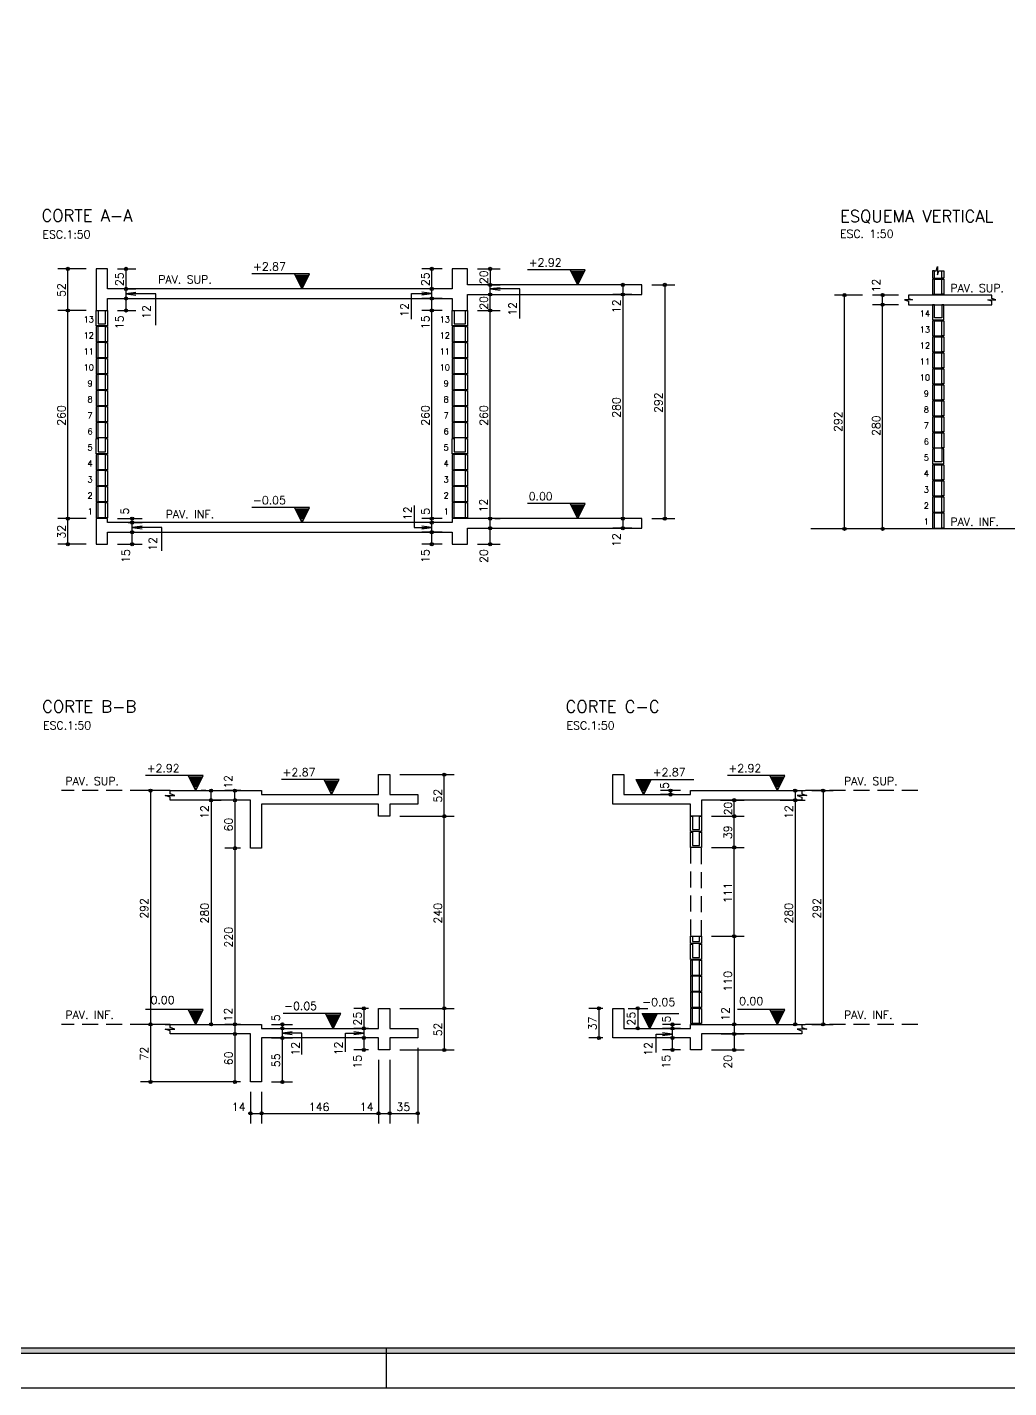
# Model space of a CAD drawing. Extents: x 187 to 6132, y -1204 to 3001.
# Drawn here: x 2908 to 4135, y -1204 to 496 of the extents above; entities that cross this region are included whole.
import ezdxf

# ---------------------------------------------------------------- set-up
doc = ezdxf.new("R2010")
doc.units = 0
doc.header["$LTSCALE"] = 100
doc.header["$MEASUREMENT"] = 0
doc.linetypes.add('ESTILO_TQS_0002', pattern=[0.3, 0.2, -0.1])
doc.layers.get('0').update_dxf_attribs({"color": 245, "linetype": 'CONTINUOUS'})
for name, color, linetype in [('01', 7, 'CONTINUOUS'), ('16', 5, 'CONTINUOUS'), ('210', 7, 'ESTILO_TQS_0002'), ('212', 3, 'CONTINUOUS'), ('221', 102, 'CONTINUOUS'), ('248', 5, 'CONTINUOUS'), ('30', 7, 'CONTINUOUS')]:
    doc.layers.add(name, color=color, linetype=linetype)
doc.styles.get("Standard").update_dxf_attribs({"font": 'ROMANS.SHX'})

# ---------------------------------------------------------------- blocks, each defined once
blk = doc.blocks.new('BLOCO14X19TOPO')
at = {"layer": '248'}
for p, q in [((2.5, 19), (11.5, 19)), ((2.5, 0), (11.5, 0))]:
    blk.add_line(p, q, dxfattribs=at)
for points in [[(2.5, 0), (2.5, 19), (0, 19), (0, 0), (2.5, 0)], [(11.5, 0), (11.5, 19), (14, 19), (14, 0), (11.5, 0)]]:
    blk.add_lwpolyline(points, dxfattribs=at)
blk = doc.blocks.new('CANALETA14X19TOPO')
at = {"layer": '212'}
blk.add_lwpolyline([(14, 0), (14, 19), (11.5, 19), (11.5, 2.5), (2.5, 2.5), (2.5, 19), (0, 19), (0, 0), (14, 0)], dxfattribs=at)
blk = doc.blocks.new('DOT2', base_point=(2575.862793, -1123.101563))
for radius in [0.16, 0.08]:
    blk.add_circle((2575.862793, -1123.101563), radius)

msp = doc.modelspace()

# ---------------------------------------------------------------- linework, layer by layer
for p, q in [((3260.741066, 187.364371), (3188.741081, 187.364371)), ((3251.366066, 168.614362), (3241.991048, 187.364371)), ((3251.366066, 168.614362), (3260.741066, 187.364371)), ((3605.317923, 192.364371), (3533.317938, 192.364371)), ((3595.942923, 173.614362), (3586.567905, 192.364371)), ((3587.404003, 190.692157), (3604.48186, 190.692157)), ((3588.240101, 189.019997), (3603.645762, 189.019997)), ((3589.076199, 187.3478), (3602.809699, 187.3478)), ((3595.942923, 173.614362), (3605.317923, 192.364371)), ((3242.827147, 185.692157), (3259.905004, 185.692157)), ((3243.663245, 184.019997), (3259.068906, 184.019997)), ((3244.499343, 182.3478), (3258.232843, 182.3478)), ((3245.335405, 180.67564), (3257.396745, 180.67564)), ((3246.171504, 179.003479), (3256.560647, 179.003443)), ((3247.007602, 177.331283), (3255.724584, 177.331283)), ((3247.8437, 175.659077), (3254.888486, 175.659113)), ((3248.679798, 173.986872), (3254.052388, 173.986917)), ((3249.515896, 172.314711), (3253.21629, 172.314711)), ((3250.351959, 170.642551), (3252.380174, 170.642551)), ((3589.912262, 185.67564), (3601.973601, 185.67564)), ((3590.74836, 184.003479), (3601.137503, 184.003443)), ((3591.584458, 182.331283), (3600.301441, 182.331283)), ((3592.420556, 180.659077), (3599.465342, 180.659113)), ((3593.256654, 178.986872), (3598.629244, 178.986917)), ((3594.092753, 177.314711), (3597.793146, 177.314711)), ((3594.928815, 175.642551), (3596.95703, 175.642551)), ((3605.317923, -99.635629), (3533.317938, -99.635629)), ((3595.942923, -118.385638), (3586.567905, -99.635629)), ((3587.404003, -101.307843), (3604.48186, -101.307843)), ((3595.942923, -118.385638), (3605.317923, -99.635629)), ((3260.741066, -104.635629), (3188.741081, -104.635629)), ((3251.366066, -123.385638), (3241.991048, -104.635629)), ((3242.827147, -106.307843), (3259.905004, -106.307843)), ((3243.663245, -107.980003), (3259.068906, -107.980003)), ((3244.499343, -109.6522), (3258.232843, -109.6522)), ((3245.335405, -111.32436), (3257.396745, -111.32436)), ((3246.171504, -112.996521), (3256.560647, -112.996557)), ((3247.007602, -114.668717), (3255.724584, -114.668717)), ((3247.8437, -116.340923), (3254.888486, -116.340887)), ((3248.679798, -118.013128), (3254.052388, -118.013083)), ((3251.366066, -123.385638), (3260.741066, -104.635629)), ((3588.240101, -102.980003), (3603.645762, -102.980003)), ((3589.076199, -104.6522), (3602.809699, -104.6522)), ((3589.912262, -106.32436), (3601.973601, -106.32436)), ((3590.74836, -107.996521), (3601.137503, -107.996557)), ((3591.584458, -109.668717), (3600.301441, -109.668717)), ((3592.420556, -111.340923), (3599.465342, -111.340887)), ((3593.256654, -113.013128), (3598.629244, -113.013083)), ((3594.092753, -114.685289), (3597.793146, -114.685289)), ((3594.928815, -116.357449), (3596.95703, -116.357449)), ((3249.515896, -119.685289), (3253.21629, -119.685289)), ((3250.351959, -121.357449), (3252.380174, -121.357449)), ((3127.921284, -439.467156), (3055.921299, -439.467156)), ((3118.546284, -458.217165), (3109.171266, -439.467156)), ((3110.007364, -441.139371), (3127.085222, -441.139371)), ((3118.546284, -458.217165), (3127.921284, -439.467156)), ((3854.868151, -439.467156), (3782.868166, -439.467156)), ((3845.493151, -458.217165), (3836.118133, -439.467156)), ((3836.954232, -441.139371), (3854.032089, -441.139371)), ((3845.493151, -458.217165), (3854.868151, -439.467156)), ((3110.843462, -442.811531), (3126.249123, -442.811531)), ((3111.679561, -444.483728), (3125.413061, -444.483728)), ((3112.515623, -446.155888), (3124.576963, -446.155888)), ((3113.351721, -447.828049), (3123.740865, -447.828085)), ((3114.187819, -449.500245), (3122.904802, -449.500245)), ((3115.023918, -451.172451), (3122.068704, -451.172415)), ((3115.860016, -452.844656), (3121.232606, -452.844611)), ((3116.696114, -454.516817), (3120.396508, -454.516817)), ((3117.532176, -456.188977), (3119.560391, -456.188977)), ((3297.71466, -444.467156), (3225.714675, -444.467156)), ((3288.33966, -463.217165), (3278.964642, -444.467156)), ((3279.80074, -446.139371), (3296.878598, -446.139371)), ((3280.636838, -447.811531), (3296.042499, -447.811531)), ((3281.472937, -449.483728), (3295.206437, -449.483728)), ((3282.308999, -451.155888), (3294.370339, -451.155888)), ((3283.145097, -452.828049), (3293.53424, -452.828085)), ((3283.981195, -454.500245), (3292.698178, -454.500245)), ((3284.817294, -456.172451), (3291.86208, -456.172415)), ((3285.653392, -457.844656), (3291.025982, -457.844611)), ((3288.33966, -463.217165), (3297.71466, -444.467156)), ((3668.826492, -444.467156), (3740.826477, -444.467156)), ((3668.826492, -444.467156), (3678.201492, -463.217165)), ((3669.662554, -446.139371), (3686.740411, -446.139371)), ((3670.498652, -447.811531), (3685.904313, -447.811531)), ((3671.334715, -449.483728), (3685.068215, -449.483728)), ((3672.170813, -451.155888), (3684.232153, -451.155888)), ((3673.006911, -452.828085), (3683.396054, -452.828049)), ((3673.842974, -454.500245), (3682.559956, -454.500245)), ((3674.679072, -456.172415), (3681.723858, -456.172451)), ((3675.51517, -457.844611), (3680.88776, -457.844656)), ((3678.201492, -463.217165), (3687.57651, -444.467156)), ((3837.79033, -442.811531), (3853.195991, -442.811531)), ((3838.626428, -444.483728), (3852.359928, -444.483728)), ((3839.46249, -446.155888), (3851.52383, -446.155888)), ((3840.298589, -447.828049), (3850.687732, -447.828085)), ((3841.134687, -449.500245), (3849.851669, -449.500245)), ((3841.970785, -451.172451), (3849.015571, -451.172415)), ((3842.806883, -452.844656), (3848.179473, -452.844611)), ((3843.642981, -454.516817), (3847.343375, -454.516817)), ((3844.479044, -456.188977), (3846.507259, -456.188977)), ((3286.48949, -459.516817), (3290.189883, -459.516817)), ((3287.325552, -461.188977), (3289.353767, -461.188977)), ((3676.351268, -459.516817), (3680.051662, -459.516817)), ((3677.187384, -461.188977), (3679.215599, -461.188977)), ((3127.921293, -731.467156), (3055.921308, -731.467156)), ((3118.546293, -750.217165), (3109.171275, -731.467156)), ((3110.007373, -733.139371), (3127.08523, -733.139371)), ((3110.843471, -734.811531), (3126.249132, -734.811531)), ((3111.67957, -736.483728), (3125.41307, -736.483728)), ((3112.515632, -738.155888), (3124.576972, -738.155888)), ((3113.35173, -739.828049), (3123.740873, -739.828085)), ((3114.187828, -741.500245), (3122.904811, -741.500245)), ((3115.023927, -743.172451), (3122.068713, -743.172415)), ((3115.860025, -744.844656), (3121.232615, -744.844611)), ((3116.696123, -746.516817), (3120.396516, -746.516817)), ((3118.546293, -750.217165), (3127.921293, -731.467156)), ((3299.65615, -736.467156), (3227.656165, -736.467156)), ((3290.28115, -755.217165), (3280.906133, -736.467156)), ((3281.742231, -738.139371), (3298.820088, -738.139371)), ((3282.578329, -739.811531), (3297.98399, -739.811531)), ((3283.414427, -741.483728), (3297.147927, -741.483728)), ((3284.25049, -743.155888), (3296.311829, -743.155888)), ((3285.086588, -744.828049), (3295.475731, -744.828085)), ((3285.922686, -746.500245), (3294.639669, -746.500245)), ((3290.28115, -755.217165), (3299.65615, -736.467156)), ((3676.617096, -736.467156), (3722.162982, -736.467156)), ((3676.617096, -736.467156), (3685.992096, -755.217165)), ((3677.453158, -738.139371), (3694.531016, -738.139371)), ((3678.289257, -739.811531), (3693.694917, -739.811531)), ((3679.125319, -741.483728), (3692.858819, -741.483728)), ((3679.961417, -743.155888), (3692.022757, -743.155888)), ((3680.797515, -744.828085), (3691.186659, -744.828049)), ((3681.633578, -746.500245), (3690.35056, -746.500245)), ((3685.992096, -755.217165), (3695.367114, -736.467156)), ((3854.868151, -731.467156), (3795.451003, -731.467156)), ((3845.493151, -750.217165), (3836.118133, -731.467156)), ((3836.954232, -733.139371), (3854.032089, -733.139371)), ((3837.79033, -734.811531), (3853.195991, -734.811531)), ((3838.626428, -736.483728), (3852.359928, -736.483728)), ((3839.46249, -738.155888), (3851.52383, -738.155888)), ((3840.298589, -739.828049), (3850.687732, -739.828085)), ((3841.134687, -741.500245), (3849.851669, -741.500245)), ((3841.970785, -743.172451), (3849.015571, -743.172415)), ((3842.806883, -744.844656), (3848.179473, -744.844611)), ((3843.642981, -746.516817), (3847.343375, -746.516817)), ((3845.493151, -750.217165), (3854.868151, -731.467156)), ((3117.532185, -748.188977), (3119.5604, -748.188977)), ((3286.758784, -748.172451), (3293.80357, -748.172415)), ((3287.594882, -749.844656), (3292.967472, -749.844611)), ((3288.430981, -751.516817), (3292.131374, -751.516817)), ((3289.267043, -753.188977), (3291.295258, -753.188977)), ((3682.469676, -748.172415), (3689.514462, -748.172451)), ((3683.305774, -749.844611), (3688.678364, -749.844656)), ((3684.141872, -751.516817), (3687.842266, -751.516817)), ((3684.977988, -753.188977), (3687.006203, -753.188977)), ((3844.479044, -748.188977), (3846.507259, -748.188977)), ((3356.530458, -1154.290025), (3356.530458, -1204.290025))]:
    msp.add_line(p, q)
for points in [[(186.530458, -1204.290025), (6131.530458, -1204.290025), (6131.530458, 3000.709975), (186.530458, 3000.709975), (186.530458, -1204.290025)], [(6081.530458, -1154.290025), (6081.530458, -1161.290025), (304.530458, -1161.290025), (304.530458, 2957.709975), (6081.530458, 2957.709975), (6081.530458, 2950.709975), (311.530458, 2950.709975), (311.530458, -1154.290025), (6081.530458, -1154.290025)], [(311.530458, -1154.290025), (6081.530458, -1154.290025), (6081.530458, 2950.709975), (311.530458, 2950.709975), (311.530458, -1154.290025)], [(3241.991048, 187.364371), (3251.366066, 168.614362), (3260.741066, 187.364371), (3241.991048, 187.364371)], [(3586.567905, 192.364371), (3595.942923, 173.614362), (3605.317923, 192.364371), (3586.567905, 192.364371)], [(3586.567905, -99.635629), (3595.942923, -118.385638), (3605.317923, -99.635629), (3586.567905, -99.635629)], [(3241.991048, -104.635629), (3251.366066, -123.385638), (3260.741066, -104.635629), (3241.991048, -104.635629)], [(3109.171266, -439.467156), (3118.546284, -458.217165), (3127.921284, -439.467156), (3109.171266, -439.467156)], [(3836.118133, -439.467156), (3845.493151, -458.217165), (3854.868151, -439.467156), (3836.118133, -439.467156)], [(3278.964642, -444.467156), (3288.33966, -463.217165), (3297.71466, -444.467156), (3278.964642, -444.467156)], [(3687.57651, -444.467156), (3678.201492, -463.217165), (3668.826492, -444.467156), (3687.57651, -444.467156)], [(3109.171275, -731.467156), (3118.546293, -750.217165), (3127.921293, -731.467156), (3109.171275, -731.467156)], [(3280.906133, -736.467156), (3290.28115, -755.217165), (3299.65615, -736.467156), (3280.906133, -736.467156)], [(3695.367114, -736.467156), (3685.992096, -755.217165), (3676.617096, -736.467156), (3695.367114, -736.467156)], [(3836.118133, -731.467156), (3845.493151, -750.217165), (3854.868151, -731.467156), (3836.118133, -731.467156)]]:
    msp.add_lwpolyline(points)
for points in [[(6081.530458, -1161.290025), (304.530458, -1161.290025), (311.530458, -1154.290025)], [(6081.530458, -1161.290025), (311.530458, -1154.290025), (6081.530458, -1154.290025)]]:
    msp.add_solid(points)
at = {"layer": '01'}
msp.add_line((4147.4996, -131.109545), (3887.193022, -131.109545), dxfattribs=at)
for points in [[(3676.181143, 173.614362), (3458.173527, 173.614362), (3458.173527, 193.614362), (3439.173527, 193.614362), (3439.173527, 168.614362), (3008.173527, 168.614362), (3008.173527, 193.614362), (2994.173527, 193.614362), (2994.173527, 141.614362), (3008.173527, 141.614362), (3008.173527, 156.614362), (3439.173527, 156.614362), (3439.173527, 141.614362), (3458.173527, 141.614362), (3458.173527, 161.614362), (3676.181143, 161.614362), (3676.181143, 173.614362)], [(4113.240804, 160.890455), (4009.240804, 160.890455), (4009.240804, 156.557124), (4014.240804, 154.890455), (4004.240804, 154.890455), (4009.240804, 153.223794), (4009.240804, 148.890455), (4113.240804, 148.890455), (4113.240804, 153.223794), (4108.240804, 154.890455), (4118.240804, 154.890455), (4113.240804, 156.557124), (4113.240804, 160.890455)], [(2994.173527, -118.385638), (2994.173527, -150.385638), (3008.173527, -150.385638), (3008.173527, -135.385638), (3439.173527, -135.385638), (3439.173527, -150.385638), (3458.173527, -150.385638), (3458.173527, -130.385638), (3676.181143, -130.385638), (3676.181143, -118.385638), (3439.173527, -118.385638), (3439.173527, -123.385638), (3008.173527, -123.385638), (3008.173527, -118.385638), (2994.173527, -118.385638), (2994.173527, -118.385638)], [(3200.914116, -475.217165), (3200.914116, -530.217165), (3186.914116, -530.217165), (3186.914116, -470.217165), (3086.53772, -470.217165), (3086.53772, -466.217158), (3080.53772, -464.217165), (3092.53772, -464.217165), (3086.53772, -462.217161), (3086.53772, -458.217165), (3200.914116, -458.217165), (3200.914116, -463.217165), (3346.914116, -463.217165), (3346.914116, -438.217165), (3360.914116, -438.217165), (3360.914116, -463.217165), (3395.914116, -463.217165), (3395.914116, -475.217165), (3360.914116, -475.217165), (3360.914116, -490.217165), (3346.914116, -490.217165), (3346.914116, -475.217165), (3200.914116, -475.217165)], [(3750.626053, -470.217165), (3750.626053, -490.217165), (3736.626053, -490.217165), (3736.626053, -475.217165), (3639.626059, -475.217165), (3639.626059, -438.217165), (3653.62606, -438.217165), (3653.62606, -463.217165), (3736.626053, -463.217165), (3736.626053, -458.217165), (3750.626053, -458.217165), (3750.626053, -458.217165), (3876.095994, -458.217165), (3876.095994, -462.217161), (3882.095994, -464.217165), (3870.095994, -464.217165), (3876.095994, -466.217158), (3876.095994, -470.217165), (3750.626053, -470.217165)], [(3200.914116, -767.217165), (3200.914116, -822.217165), (3186.914116, -822.217165), (3186.914116, -762.217165), (3086.53772, -762.217165), (3086.53772, -758.217158), (3080.53772, -756.217165), (3092.53772, -756.217165), (3086.53772, -754.217161), (3086.53772, -750.217165), (3200.914116, -750.217165), (3200.914116, -755.217165), (3346.914116, -755.217165), (3346.914116, -730.217165), (3360.914116, -730.217165), (3360.914116, -755.217165), (3395.914116, -755.217165), (3395.914116, -767.217165), (3360.914116, -767.217165), (3360.914116, -782.217165), (3346.914116, -782.217165), (3346.914116, -767.217165), (3200.914116, -767.217165)], [(3750.626053, -762.217165), (3750.626053, -782.217165), (3736.626053, -782.217165), (3736.626053, -767.217165), (3639.626059, -767.217165), (3639.626059, -730.217165), (3653.62606, -730.217165), (3653.62606, -755.217165), (3736.626053, -755.217165), (3736.626053, -750.217165), (3750.626053, -750.217165), (3750.626053, -750.217165), (3876.095994, -750.217165), (3876.095994, -754.217161), (3882.095994, -756.217165), (3870.095994, -756.217165), (3876.095994, -758.217158), (3876.095994, -762.217165), (3750.626053, -762.217165)]]:
    msp.add_lwpolyline(points, dxfattribs=at)
at = {"layer": '210'}
for p, q in [((3086.53772, -458.217165), (2950.78571, -458.217165)), ((4020.723175, -458.217165), (3876.095994, -458.217165)), ((3086.53772, -750.217165), (2950.78571, -750.217165)), ((4020.723175, -750.217165), (3876.095994, -750.217165))]:
    msp.add_line(p, q, dxfattribs=at)
msp.add_lwpolyline([(3750.626053, -529.217165), (3736.626053, -529.217165), (3736.626053, -640.217165), (3750.626053, -640.217165), (3750.626053, -529.217165)], dxfattribs=at)
at = {"layer": '212'}
for points in [[(3439.173527, 122.614362), (3439.173527, 141.614362), (3441.673527, 141.614362), (3441.673527, 125.114362), (3455.673527, 125.114362), (3455.673527, 141.614362), (3458.173527, 141.614362), (3458.173527, 122.614362), (3439.173527, 122.614362)], [(3439.173527, -37.385638), (3439.173527, -18.385638), (3441.673527, -18.385638), (3441.673527, -34.885638), (3455.673527, -34.885638), (3455.673527, -18.385638), (3458.173527, -18.385638), (3458.173527, -37.385638), (3439.173527, -37.385638)], [(3736.626053, -649.217165), (3736.626053, -640.217165), (3739.126053, -640.217165), (3739.126053, -646.717165), (3748.126053, -646.717165), (3748.126053, -640.217165), (3750.626053, -640.217165), (3750.626053, -649.217165), (3736.626053, -649.217165)]]:
    msp.add_lwpolyline(points, dxfattribs=at)
at = {"layer": '221', "color": 11, "linetype": 'Continuous'}
for p, q in [((2981.673527, 193.614362), (2946.176346, 193.614362)), ((2958.676346, 141.614362), (2958.676346, 193.614362)), ((3020.673527, 193.614362), (3043.825186, 193.614362)), ((3031.325186, 193.614362), (3031.325186, 168.614362)), ((3426.673527, 193.614362), (3400.995716, 193.614362)), ((3413.495716, 168.614362), (3413.495716, 193.614362)), ((3470.673527, 193.614362), (3499.02158, 193.614362)), ((3486.52158, 193.614362), (3486.52158, 173.614362)), ((3483.286737, 173.614362), (3499.02158, 173.614362)), ((3483.286737, 173.614362), (3499.02158, 173.614362)), ((3486.52158, 161.614362), (3486.52158, 173.614362)), ((3663.681143, 173.614362), (3639.728967, 173.614362)), ((3652.228967, 173.614362), (3652.228967, 161.614362)), ((3688.681143, 173.614362), (3717.200181, 173.614362)), ((3704.700181, 173.614362), (3704.700181, -118.385638)), ((3020.673527, 156.614362), (3043.825186, 156.614362)), ((3020.673527, 156.614362), (3043.825186, 156.614362)), ((3031.173989, 168.614362), (3043.825186, 168.614362)), ((3031.173989, 168.614362), (3043.825186, 168.614362)), ((3031.325186, 168.614362), (3031.325186, 156.614362)), ((3031.325186, 156.614362), (3031.325186, 141.614362)), ((3426.673527, 168.614362), (3400.995716, 168.614362)), ((3426.673527, 168.614362), (3400.995716, 168.614362)), ((3426.673527, 156.614362), (3400.995716, 156.614362)), ((3426.673527, 156.614362), (3400.995716, 156.614362)), ((3413.495716, 156.614362), (3413.495716, 168.614362)), ((3413.495716, 141.614362), (3413.495716, 156.614362)), ((3470.673527, 161.614362), (3499.02158, 161.614362)), ((3470.673527, 161.614362), (3499.02158, 161.614362)), ((3486.52158, 141.614362), (3486.52158, 161.614362)), ((3663.681143, 161.614362), (3639.728967, 161.614362)), ((3663.681143, 161.614362), (3639.728967, 161.614362)), ((3652.228967, 161.614362), (3652.228967, -118.385638)), ((2981.673527, 141.614362), (2946.176346, 141.614362)), ((2981.673527, 141.614362), (2946.176346, 141.614362)), ((2958.676346, -118.385638), (2958.676346, 141.614362)), ((3020.673527, 141.614362), (3043.825186, 141.614362)), ((3426.673527, 141.614362), (3400.995716, 141.614362)), ((3426.673527, 141.614362), (3400.995716, 141.614362)), ((3413.495716, -118.385638), (3413.495716, 141.614362)), ((3470.673527, 141.614362), (3499.02158, 141.614362)), ((3470.673527, 141.614362), (3499.02158, 141.614362)), ((3486.52158, -118.385638), (3486.52158, 141.614362)), ((2981.673527, -118.385638), (2946.176346, -118.385638)), ((2981.673527, -118.385638), (2946.176346, -118.385638)), ((2958.676346, -150.385638), (2958.676346, -118.385638)), ((3020.673527, -118.385638), (3051.608736, -118.385638)), ((3039.108736, -123.385638), (3039.108736, -118.385638)), ((3426.673527, -118.385638), (3400.995716, -118.385638)), ((3426.673527, -118.385638), (3400.995716, -118.385638)), ((3413.495716, -123.385638), (3413.495716, -118.385638)), ((3486.52158, -130.385638), (3486.52158, -118.385638)), ((3492.494544, -118.385638), (3499.02158, -118.385638)), ((3492.494544, -118.385638), (3499.02158, -118.385638)), ((3663.681143, -118.385638), (3639.728967, -118.385638)), ((3663.681143, -118.385638), (3639.728967, -118.385638)), ((3652.228967, -118.385638), (3652.228967, -130.385638)), ((3688.681143, -118.385638), (3717.200181, -118.385638)), ((3020.673527, -135.385638), (3051.608736, -135.385638)), ((3020.673527, -135.385638), (3051.608736, -135.385638)), ((3033.989307, -123.385638), (3051.608736, -123.385638)), ((3033.989307, -123.385638), (3051.608736, -123.385638)), ((3039.108736, -135.385638), (3039.108736, -123.385638)), ((3039.108736, -150.385638), (3039.108736, -135.385638)), ((3426.673527, -123.385638), (3400.995716, -123.385638)), ((3426.673527, -123.385638), (3400.995716, -123.385638)), ((3426.673527, -135.385638), (3400.995716, -135.385638)), ((3426.673527, -135.385638), (3400.995716, -135.385638)), ((3413.495716, -135.385638), (3413.495716, -123.385638)), ((3413.495716, -150.385638), (3413.495716, -135.385638)), ((3470.673527, -130.385638), (3499.02158, -130.385638)), ((3470.673527, -130.385638), (3499.02158, -130.385638)), ((3486.52158, -150.385638), (3486.52158, -130.385638)), ((3663.681143, -130.385638), (3639.728967, -130.385638)), ((2981.673527, -150.385638), (2946.176346, -150.385638)), ((3020.673527, -150.385638), (3051.608736, -150.385638)), ((3426.673527, -150.385638), (3400.995716, -150.385638)), ((3470.673527, -150.385638), (3499.02158, -150.385638)), ((3373.414116, -438.217165), (3441.661494, -438.217165)), ((3429.161494, -490.217165), (3429.161494, -438.217165)), ((3074.03772, -458.217165), (3049.517983, -458.217165)), ((3062.017983, -458.217165), (3062.017983, -750.217165)), ((3131.225918, -458.217165), (3125.170888, -458.217165)), ((3137.670888, -470.217165), (3137.670888, -458.217165)), ((3174.817847, -458.217165), (3155.078864, -458.217165)), ((3167.578864, -470.217165), (3167.578864, -458.217165)), ((3724.126053, -458.217165), (3699.331714, -458.217165)), ((3711.831714, -458.217165), (3711.831714, -463.217165)), ((3845.493151, -458.217165), (3880.17775, -458.217165)), ((3867.67775, -458.217165), (3867.67775, -470.217165)), ((3888.595994, -458.217165), (3915.240638, -458.217165)), ((3902.740638, -458.217165), (3902.740638, -750.217165)), ((3137.670888, -470.217165), (3125.170888, -470.217165)), ((3137.670888, -470.217165), (3137.670888, -750.217165)), ((3137.670888, -470.217165), (3150.170888, -470.217165)), ((3174.414116, -470.217165), (3155.078864, -470.217165)), ((3174.414116, -470.217165), (3155.078864, -470.217165)), ((3167.578864, -470.217165), (3167.578864, -530.217165)), ((3716.325954, -463.217165), (3699.331714, -463.217165)), ((3774.210573, -470.217165), (3803.970289, -470.217165)), ((3791.470289, -490.217165), (3791.470289, -470.217165)), ((3849.043438, -470.217165), (3880.17775, -470.217165)), ((3849.043438, -470.217165), (3880.17775, -470.217165)), ((3867.67775, -470.217165), (3867.67775, -750.217165)), ((3373.414116, -490.217165), (3441.661494, -490.217165)), ((3373.414116, -490.217165), (3441.661494, -490.217165)), ((3429.161494, -730.217165), (3429.161494, -490.217165)), ((3763.126053, -490.217165), (3803.970289, -490.217165)), ((3763.126053, -490.217165), (3803.970289, -490.217165)), ((3791.470289, -529.217165), (3791.470289, -490.217165)), ((3174.414116, -530.217165), (3155.078864, -530.217165)), ((3174.414116, -530.217165), (3155.078864, -530.217165)), ((3167.578864, -530.217165), (3167.578864, -750.217165)), ((3763.126053, -529.217165), (3803.970289, -529.217165)), ((3763.126053, -529.217165), (3803.970289, -529.217165)), ((3791.470289, -640.217165), (3791.470289, -529.217165)), ((3763.126053, -640.217165), (3803.970289, -640.217165)), ((3763.126053, -640.217165), (3803.970289, -640.217165)), ((3791.470289, -640.217165), (3791.470289, -750.217165)), ((3334.414116, -730.217165), (3316.131862, -730.217165)), ((3328.631862, -730.217165), (3328.631862, -755.217165)), ((3373.414116, -730.217165), (3441.661494, -730.217165)), ((3373.414116, -730.217165), (3441.661494, -730.217165)), ((3429.161494, -730.217165), (3429.161494, -782.217165)), ((3627.126059, -730.217165), (3609.91028, -730.217165)), ((3622.41028, -730.217165), (3622.41028, -767.217165)), ((3659.12606, -730.217165), (3683.344925, -730.217165)), ((3670.844925, -730.217165), (3670.844925, -755.217165)), ((3074.03772, -750.217165), (3049.517983, -750.217165)), ((3074.03772, -750.217165), (3049.517983, -750.217165)), ((3062.017983, -750.217165), (3062.017983, -822.217165)), ((3080.14746, -750.217165), (3150.170888, -750.217165)), ((3174.414116, -750.217165), (3155.078864, -750.217165)), ((3174.414116, -750.217165), (3155.078864, -750.217165)), ((3166.232573, -762.217165), (3155.078864, -762.217165)), ((3166.232573, -762.217165), (3155.078864, -762.217165)), ((3167.578864, -750.217165), (3167.578864, -762.217165)), ((3167.578864, -762.217165), (3167.578864, -822.217165)), ((3213.414116, -750.217165), (3239.300173, -750.217165)), ((3226.800173, -755.217165), (3226.800173, -750.217165)), ((3226.800173, -767.217165), (3226.800173, -755.217165)), ((3228.395729, -755.217165), (3239.300173, -755.217165)), ((3228.395729, -755.217165), (3239.300173, -755.217165)), ((3334.414116, -755.217165), (3316.131862, -755.217165)), ((3334.414116, -755.217165), (3316.131862, -755.217165)), ((3328.631862, -755.217165), (3328.631862, -767.217165)), ((3666.12606, -755.217165), (3683.344925, -755.217165)), ((3724.126053, -750.217165), (3701.812244, -750.217165)), ((3724.126053, -755.217165), (3701.812244, -755.217165)), ((3724.126053, -755.217165), (3701.812244, -755.217165)), ((3714.312244, -755.217165), (3714.312244, -750.217165)), ((3714.312244, -767.217165), (3714.312244, -755.217165)), ((3775.119381, -762.217165), (3803.970289, -762.217165)), ((3775.119381, -762.217165), (3803.970289, -762.217165)), ((3788.629712, -750.217165), (3803.970289, -750.217165)), ((3788.629712, -750.217165), (3803.970289, -750.217165)), ((3791.470289, -750.217165), (3791.470289, -762.217165)), ((3791.470289, -762.217165), (3791.470289, -782.217165)), ((3861.125104, -750.217165), (3880.17775, -750.217165)), ((3888.595994, -750.217165), (3915.240638, -750.217165)), ((3213.414116, -767.217165), (3239.300173, -767.217165)), ((3213.414116, -767.217165), (3239.300173, -767.217165)), ((3226.800173, -822.217165), (3226.800173, -767.217165)), ((3334.414116, -767.217165), (3316.131862, -767.217165)), ((3334.414116, -767.217165), (3316.131862, -767.217165)), ((3328.631862, -767.217165), (3328.631862, -782.217165)), ((3395.914116, -779.717165), (3395.914116, -873.973249)), ((3627.126059, -767.217165), (3609.91028, -767.217165)), ((3724.126053, -767.217165), (3701.812244, -767.217165)), ((3724.126053, -767.217165), (3701.812244, -767.217165)), ((3714.312244, -782.217165), (3714.312244, -767.217165)), ((3334.414116, -782.217165), (3316.131862, -782.217165)), ((3346.914116, -794.717165), (3346.914116, -873.973249)), ((3346.914116, -794.717165), (3346.914116, -873.973249)), ((3360.914116, -794.717165), (3360.914116, -873.973249)), ((3360.914116, -794.717165), (3360.914116, -873.973249)), ((3373.414116, -782.217165), (3441.661494, -782.217165)), ((3724.126053, -782.217165), (3701.812244, -782.217165)), ((3763.126053, -782.217165), (3803.970289, -782.217165)), ((3174.414116, -822.217165), (3049.517983, -822.217165)), ((3174.414116, -822.217165), (3155.078864, -822.217165)), ((3213.414116, -822.217165), (3239.300173, -822.217165)), ((3186.914116, -834.717165), (3186.914116, -873.973249)), ((3200.914116, -834.717165), (3200.914116, -873.973249)), ((3200.914116, -834.717165), (3200.914116, -873.973249)), ((3186.914116, -861.473249), (3200.914116, -861.473249)), ((3200.914116, -861.473249), (3346.914116, -861.473249)), ((3346.914116, -861.473249), (3360.914116, -861.473249)), ((3360.914116, -861.473249), (3395.914116, -861.473249))]:
    msp.add_line(p, q, dxfattribs=at)
at = {"layer": '221'}
for p, q in [((3951.894849, 160.890455), (3916.775523, 160.890455)), ((3929.275523, -131.109545), (3929.275523, 160.890455)), ((3996.740804, 160.890455), (3964.394849, 160.890455)), ((3976.894849, 148.890455), (3976.894849, 160.890455)), ((3996.740804, 148.890455), (3964.394849, 148.890455)), ((3976.894849, -131.109545), (3976.894849, 148.890455)), ((3996.740804, -131.109545), (3964.394849, -131.109545))]:
    msp.add_line(p, q, dxfattribs=at)
at = {"layer": '221', "color": 11, "linetype": 'Continuous'}
for points in [[(3523.453738, 131.495293), (3523.453738, 168.525313), (3486.52158, 168.525313), (3498.91464, 170.15689), (3486.52158, 168.525313), (3498.91464, 166.893735)], [(3068.6191, 123.337903), (3068.6191, 162.546159), (3031.325186, 162.546159), (3043.718247, 164.177737), (3031.325186, 162.546159), (3043.718247, 160.914582)], [(3388.045988, 130.762159), (3388.045988, 162.825848), (3413.495716, 162.825848), (3401.102655, 161.194271), (3413.495716, 162.825848), (3401.102655, 164.457426)], [(3391.515242, -101.974455), (3391.515242, -129.385638), (3413.495716, -129.385638), (3401.102655, -131.017215), (3413.495716, -129.385638), (3401.102655, -127.75406)], [(3076.178068, -158.563276), (3076.178068, -129.385638), (3039.108736, -129.385638), (3051.501797, -127.75406), (3039.108736, -129.385638), (3051.501797, -131.017215)], [(3251.325759, -787.732607), (3251.325759, -761.217165), (3226.800173, -761.217165), (3239.193233, -759.585588), (3226.800173, -761.217165), (3239.193233, -762.848743)], [(3305.564998, -784.500736), (3305.564998, -761.217165), (3328.631862, -761.217165), (3316.238801, -762.848743), (3328.631862, -761.217165), (3316.238801, -759.585588)], [(3693.877265, -785.470885), (3693.877265, -762.446777), (3714.312244, -762.446777), (3701.919184, -764.078354), (3714.312244, -762.446777), (3701.919184, -760.8152)]]:
    msp.add_lwpolyline(points, dxfattribs=at)
for centre, radius in [((2958.676346, 193.614362), 2), ((2958.676346, 193.614362), 1), ((3031.325186, 193.614362), 2), ((3031.325186, 193.614362), 1), ((3413.495716, 193.614362), 2), ((3413.495716, 193.614362), 1), ((3486.52158, 193.614362), 2), ((3486.52158, 193.614362), 1), ((3031.325186, 168.614362), 2), ((3031.325186, 168.614362), 2), ((3413.495716, 168.614362), 2), ((3413.495716, 168.614362), 2), ((3486.52158, 173.614362), 2), ((3486.52158, 173.614362), 2), ((3486.52158, 173.614362), 1), ((3486.52158, 173.614362), 1), ((3652.228967, 173.614362), 2), ((3652.228967, 173.614362), 1), ((3704.700181, 173.614362), 2), ((3704.700181, 173.614362), 1), ((3031.325186, 156.614362), 2), ((3031.325186, 156.614362), 2), ((3031.325186, 168.614362), 1), ((3031.325186, 168.614362), 1), ((3031.325186, 156.614362), 1), ((3031.325186, 156.614362), 1), ((3413.495716, 156.614362), 2), ((3413.495716, 156.614362), 2), ((3413.495716, 168.614362), 1), ((3413.495716, 168.614362), 1), ((3413.495716, 156.614362), 1), ((3413.495716, 156.614362), 1), ((3486.52158, 161.614362), 2), ((3486.52158, 161.614362), 2), ((3486.52158, 161.614362), 1), ((3486.52158, 161.614362), 1), ((3652.228967, 161.614362), 2), ((3652.228967, 161.614362), 2), ((3652.228967, 161.614362), 1), ((3652.228967, 161.614362), 1), ((2958.676346, 141.614362), 2), ((2958.676346, 141.614362), 2), ((2958.676346, 141.614362), 1), ((2958.676346, 141.614362), 1), ((3031.325186, 141.614362), 2), ((3031.325186, 141.614362), 1), ((3413.495716, 141.614362), 2), ((3413.495716, 141.614362), 2), ((3413.495716, 141.614362), 1), ((3413.495716, 141.614362), 1), ((3486.52158, 141.614362), 2), ((3486.52158, 141.614362), 2), ((3486.52158, 141.614362), 1), ((3486.52158, 141.614362), 1), ((2958.676346, -118.385638), 2), ((2958.676346, -118.385638), 2), ((2958.676346, -118.385638), 1), ((2958.676346, -118.385638), 1), ((3039.108736, -118.385638), 2), ((3039.108736, -118.385638), 1), ((3413.495716, -118.385638), 2), ((3413.495716, -118.385638), 2), ((3413.495716, -118.385638), 1), ((3413.495716, -118.385638), 1), ((3486.52158, -118.385638), 2), ((3486.52158, -118.385638), 2), ((3486.52158, -118.385638), 1), ((3486.52158, -118.385638), 1), ((3652.228967, -118.385638), 2), ((3652.228967, -118.385638), 2), ((3652.228967, -118.385638), 1), ((3652.228967, -118.385638), 1), ((3704.700181, -118.385638), 2), ((3704.700181, -118.385638), 1), ((3039.108736, -123.385638), 2), ((3039.108736, -123.385638), 2), ((3039.108736, -135.385638), 2), ((3039.108736, -135.385638), 2), ((3039.108736, -123.385638), 1), ((3039.108736, -123.385638), 1), ((3039.108736, -135.385638), 1), ((3039.108736, -135.385638), 1), ((3413.495716, -123.385638), 2), ((3413.495716, -123.385638), 2), ((3413.495716, -135.385638), 2), ((3413.495716, -135.385638), 2), ((3413.495716, -123.385638), 1), ((3413.495716, -123.385638), 1), ((3413.495716, -135.385638), 1), ((3413.495716, -135.385638), 1), ((3486.52158, -130.385638), 2), ((3486.52158, -130.385638), 2), ((3486.52158, -130.385638), 1), ((3486.52158, -130.385638), 1), ((3652.228967, -130.385638), 2), ((3652.228967, -130.385638), 1), ((2958.676346, -150.385638), 2), ((2958.676346, -150.385638), 1), ((3039.108736, -150.385638), 2), ((3039.108736, -150.385638), 1), ((3413.495716, -150.385638), 2), ((3413.495716, -150.385638), 1), ((3486.52158, -150.385638), 2), ((3486.52158, -150.385638), 1), ((3429.161494, -438.217165), 2), ((3429.161494, -438.217165), 1), ((3062.017983, -458.217165), 2), ((3062.017983, -458.217165), 1), ((3137.670888, -458.217165), 2), ((3137.670888, -458.217165), 1), ((3167.578864, -458.217165), 2), ((3167.578864, -458.217165), 1), ((3711.831714, -458.217165), 2), ((3711.831714, -458.217165), 1), ((3867.67775, -458.217165), 2), ((3867.67775, -458.217165), 1), ((3902.740638, -458.217165), 2), ((3902.740638, -458.217165), 1), ((3137.670888, -470.217165), 2), ((3137.670888, -470.217165), 2), ((3137.670888, -470.217165), 1), ((3137.670888, -470.217165), 1), ((3167.578864, -470.217165), 2), ((3167.578864, -470.217165), 2), ((3167.578864, -470.217165), 1), ((3167.578864, -470.217165), 1), ((3711.831714, -463.217165), 2), ((3711.831714, -463.217165), 1), ((3791.470289, -470.217165), 2), ((3791.470289, -470.217165), 1), ((3867.67775, -470.217165), 2), ((3867.67775, -470.217165), 2), ((3867.67775, -470.217165), 1), ((3867.67775, -470.217165), 1), ((3429.161494, -490.217165), 2), ((3429.161494, -490.217165), 2), ((3429.161494, -490.217165), 1), ((3429.161494, -490.217165), 1), ((3791.470289, -490.217165), 2), ((3791.470289, -490.217165), 2), ((3791.470289, -490.217165), 1), ((3791.470289, -490.217165), 1), ((3167.578864, -530.217165), 2), ((3167.578864, -530.217165), 2), ((3167.578864, -530.217165), 1), ((3167.578864, -530.217165), 1), ((3791.470289, -529.217165), 2), ((3791.470289, -529.217165), 2), ((3791.470289, -529.217165), 1), ((3791.470289, -529.217165), 1), ((3791.470289, -640.217165), 2), ((3791.470289, -640.217165), 2), ((3791.470289, -640.217165), 1), ((3791.470289, -640.217165), 1), ((3328.631862, -730.217165), 2), ((3328.631862, -730.217165), 1), ((3429.161494, -730.217165), 2), ((3429.161494, -730.217165), 2), ((3429.161494, -730.217165), 1), ((3429.161494, -730.217165), 1), ((3622.41028, -730.217165), 2), ((3622.41028, -730.217165), 1), ((3670.844925, -730.217165), 2), ((3670.844925, -730.217165), 1), ((3062.017983, -750.217165), 2), ((3062.017983, -750.217165), 2), ((3062.017983, -750.217165), 1), ((3062.017983, -750.217165), 1), ((3137.670888, -750.217165), 2), ((3137.670888, -750.217165), 1), ((3167.578864, -750.217165), 2), ((3167.578864, -750.217165), 2), ((3167.578864, -762.217165), 2), ((3167.578864, -762.217165), 2), ((3167.578864, -750.217165), 1), ((3167.578864, -750.217165), 1), ((3167.578864, -762.217165), 1), ((3167.578864, -762.217165), 1), ((3226.800173, -750.217165), 2), ((3226.800173, -755.217165), 2), ((3226.800173, -755.217165), 2), ((3226.800173, -750.217165), 1), ((3226.800173, -755.217165), 1), ((3226.800173, -755.217165), 1), ((3328.631862, -755.217165), 2), ((3328.631862, -755.217165), 2), ((3328.631862, -755.217165), 1), ((3328.631862, -755.217165), 1), ((3670.844925, -755.217165), 2), ((3670.844925, -755.217165), 1), ((3714.312244, -750.217165), 2), ((3714.312244, -755.217165), 2), ((3714.312244, -755.217165), 2), ((3714.312244, -750.217165), 1), ((3714.312244, -755.217165), 1), ((3714.312244, -755.217165), 1), ((3791.470289, -750.217165), 2), ((3791.470289, -750.217165), 2), ((3791.470289, -762.217165), 2), ((3791.470289, -762.217165), 2), ((3791.470289, -750.217165), 1), ((3791.470289, -750.217165), 1), ((3791.470289, -762.217165), 1), ((3791.470289, -762.217165), 1), ((3867.67775, -750.217165), 2), ((3867.67775, -750.217165), 1), ((3902.740638, -750.217165), 2), ((3902.740638, -750.217165), 1), ((3226.800173, -767.217165), 2), ((3226.800173, -767.217165), 2), ((3226.800173, -767.217165), 1), ((3226.800173, -767.217165), 1), ((3328.631862, -767.217165), 2), ((3328.631862, -767.217165), 2), ((3328.631862, -782.217165), 2), ((3328.631862, -767.217165), 1), ((3328.631862, -767.217165), 1), ((3328.631862, -782.217165), 1), ((3429.161494, -782.217165), 2), ((3429.161494, -782.217165), 1), ((3622.41028, -767.217165), 2), ((3622.41028, -767.217165), 1), ((3714.312244, -767.217165), 2), ((3714.312244, -767.217165), 2), ((3714.312244, -782.217165), 2), ((3714.312244, -767.217165), 1), ((3714.312244, -767.217165), 1), ((3714.312244, -782.217165), 1), ((3791.470289, -782.217165), 2), ((3791.470289, -782.217165), 1), ((3062.017983, -822.217165), 2), ((3062.017983, -822.217165), 1), ((3167.578864, -822.217165), 2), ((3167.578864, -822.217165), 1), ((3226.800173, -822.217165), 2), ((3226.800173, -822.217165), 1), ((3186.914116, -861.473249), 2), ((3186.914116, -861.473249), 1), ((3200.914116, -861.473249), 2), ((3200.914116, -861.473249), 2), ((3200.914116, -861.473249), 1), ((3200.914116, -861.473249), 1), ((3346.914116, -861.473249), 2), ((3346.914116, -861.473249), 2), ((3346.914116, -861.473249), 1), ((3346.914116, -861.473249), 1), ((3360.914116, -861.473249), 2), ((3360.914116, -861.473249), 2), ((3360.914116, -861.473249), 1), ((3360.914116, -861.473249), 1), ((3395.914116, -861.473249), 2), ((3395.914116, -861.473249), 1)]:
    msp.add_circle(centre, radius, dxfattribs=at)
at = {"layer": '248'}
for p, q in [((4041.740804, 191.390455), (4043.907477, 191.390455)), ((4043.907477, 191.390455), (4045.615804, 196.515455)), ((4045.615804, 196.515455), (4045.615804, 186.265455)), ((4045.615804, 186.265455), (4047.324141, 191.390455)), ((4047.324141, 191.390455), (4050.740804, 191.390455)), ((4041.740804, 181.890455), (4050.740804, 181.890455)), ((3455.673527, 121.614362), (3441.673527, 121.614362)), ((3455.673527, 102.614362), (3441.673527, 102.614362)), ((3455.673527, 101.614362), (3441.673527, 101.614362)), ((3455.673527, 82.614362), (3441.673527, 82.614362)), ((3455.673527, 81.614362), (3441.673527, 81.614362)), ((3455.673527, 62.614362), (3441.673527, 62.614362)), ((3455.673527, 61.614362), (3441.673527, 61.614362)), ((3455.673527, 42.614362), (3441.673527, 42.614362)), ((3455.673527, 41.614362), (3441.673527, 41.614362)), ((3455.673527, 22.614362), (3441.673527, 22.614362)), ((3455.673527, 21.614362), (3441.673527, 21.614362)), ((3455.673527, 2.614362), (3441.673527, 2.614362)), ((3455.673527, 1.614362), (3441.673527, 1.614362)), ((3455.673527, -17.385638), (3441.673527, -17.385638)), ((3455.673527, -38.385638), (3441.673527, -38.385638)), ((3455.673527, -57.385638), (3441.673527, -57.385638)), ((3455.673527, -58.385638), (3441.673527, -58.385638)), ((3455.673527, -77.385638), (3441.673527, -77.385638)), ((3455.673527, -78.385638), (3441.673527, -78.385638)), ((3455.673527, -97.385638), (3441.673527, -97.385638)), ((3455.673527, -98.385638), (3441.673527, -98.385638)), ((3455.673527, -117.385638), (3441.673527, -117.385638))]:
    msp.add_line(p, q, dxfattribs=at)
for points in [[(4041.740804, 181.890455), (4041.740804, 191.390455), (4039.240804, 191.390455), (4039.240804, 181.890455), (4041.740804, 181.890455)], [(4050.740804, 181.890455), (4050.740804, 191.390455), (4053.240804, 191.390455), (4053.240804, 181.890455), (4050.740804, 181.890455)], [(3441.673527, 102.614362), (3441.673527, 121.614362), (3439.173527, 121.614362), (3439.173527, 102.614362), (3441.673527, 102.614362)], [(3455.673527, 102.614362), (3455.673527, 121.614362), (3458.173527, 121.614362), (3458.173527, 102.614362), (3455.673527, 102.614362)], [(3441.673527, 82.614362), (3441.673527, 101.614362), (3439.173527, 101.614362), (3439.173527, 82.614362), (3441.673527, 82.614362)], [(3455.673527, 82.614362), (3455.673527, 101.614362), (3458.173527, 101.614362), (3458.173527, 82.614362), (3455.673527, 82.614362)], [(3441.673527, 62.614362), (3441.673527, 81.614362), (3439.173527, 81.614362), (3439.173527, 62.614362), (3441.673527, 62.614362)], [(3455.673527, 62.614362), (3455.673527, 81.614362), (3458.173527, 81.614362), (3458.173527, 62.614362), (3455.673527, 62.614362)], [(3441.673527, 42.614362), (3441.673527, 61.614362), (3439.173527, 61.614362), (3439.173527, 42.614362), (3441.673527, 42.614362)], [(3455.673527, 42.614362), (3455.673527, 61.614362), (3458.173527, 61.614362), (3458.173527, 42.614362), (3455.673527, 42.614362)], [(3441.673527, 22.614362), (3441.673527, 41.614362), (3439.173527, 41.614362), (3439.173527, 22.614362), (3441.673527, 22.614362)], [(3455.673527, 22.614362), (3455.673527, 41.614362), (3458.173527, 41.614362), (3458.173527, 22.614362), (3455.673527, 22.614362)], [(3441.673527, 2.614362), (3441.673527, 21.614362), (3439.173527, 21.614362), (3439.173527, 2.614362), (3441.673527, 2.614362)], [(3455.673527, 2.614362), (3455.673527, 21.614362), (3458.173527, 21.614362), (3458.173527, 2.614362), (3455.673527, 2.614362)], [(3441.673527, -17.385638), (3441.673527, 1.614362), (3439.173527, 1.614362), (3439.173527, -17.385638), (3441.673527, -17.385638)], [(3455.673527, -17.385638), (3455.673527, 1.614362), (3458.173527, 1.614362), (3458.173527, -17.385638), (3455.673527, -17.385638)], [(3441.673527, -57.385638), (3441.673527, -38.385638), (3439.173527, -38.385638), (3439.173527, -57.385638), (3441.673527, -57.385638)], [(3455.673527, -57.385638), (3455.673527, -38.385638), (3458.173527, -38.385638), (3458.173527, -57.385638), (3455.673527, -57.385638)], [(3441.673527, -77.385638), (3441.673527, -58.385638), (3439.173527, -58.385638), (3439.173527, -77.385638), (3441.673527, -77.385638)], [(3455.673527, -77.385638), (3455.673527, -58.385638), (3458.173527, -58.385638), (3458.173527, -77.385638), (3455.673527, -77.385638)], [(3441.673527, -97.385638), (3441.673527, -78.385638), (3439.173527, -78.385638), (3439.173527, -97.385638), (3441.673527, -97.385638)], [(3455.673527, -97.385638), (3455.673527, -78.385638), (3458.173527, -78.385638), (3458.173527, -97.385638), (3455.673527, -97.385638)], [(3441.673527, -117.385638), (3441.673527, -98.385638), (3439.173527, -98.385638), (3439.173527, -117.385638), (3441.673527, -117.385638)], [(3455.673527, -117.385638), (3455.673527, -98.385638), (3458.173527, -98.385638), (3458.173527, -117.385638), (3455.673527, -117.385638)]]:
    msp.add_lwpolyline(points, dxfattribs=at)
at = {"layer": '30'}
for points in [[(3676.181143, 173.614362), (3458.173527, 173.614362), (3458.173527, 193.614362), (3439.173527, 193.614362), (3439.173527, 168.614362), (3008.173527, 168.614362), (3008.173527, 193.614362), (2994.173527, 193.614362), (2994.173527, 141.614362), (3008.173527, 141.614362), (3008.173527, 156.614362), (3439.173527, 156.614362), (3439.173527, 141.614362), (3458.173527, 141.614362), (3458.173527, 161.614362), (3676.181143, 161.614362), (3676.181143, 173.614362)], [(4113.240804, 160.890455), (4009.240804, 160.890455), (4009.240804, 156.557124), (4014.240804, 154.890455), (4004.240804, 154.890455), (4009.240804, 153.223794), (4009.240804, 148.890455), (4113.240804, 148.890455), (4113.240804, 153.223794), (4108.240804, 154.890455), (4118.240804, 154.890455), (4113.240804, 156.557124), (4113.240804, 160.890455)], [(2994.173527, -118.385638), (2994.173527, -150.385638), (3008.173527, -150.385638), (3008.173527, -135.385638), (3439.173527, -135.385638), (3439.173527, -150.385638), (3458.173527, -150.385638), (3458.173527, -130.385638), (3676.181143, -130.385638), (3676.181143, -118.385638), (3439.173527, -118.385638), (3439.173527, -123.385638), (3008.173527, -123.385638), (3008.173527, -118.385638), (2994.173527, -118.385638), (2994.173527, -118.385638)], [(3200.914116, -475.217165), (3200.914116, -530.217165), (3186.914116, -530.217165), (3186.914116, -470.217165), (3086.53772, -470.217165), (3086.53772, -466.217158), (3080.53772, -464.217165), (3092.53772, -464.217165), (3086.53772, -462.217161), (3086.53772, -458.217165), (3200.914116, -458.217165), (3200.914116, -463.217165), (3346.914116, -463.217165), (3346.914116, -438.217165), (3360.914116, -438.217165), (3360.914116, -463.217165), (3395.914116, -463.217165), (3395.914116, -475.217165), (3360.914116, -475.217165), (3360.914116, -490.217165), (3346.914116, -490.217165), (3346.914116, -475.217165), (3200.914116, -475.217165)], [(3750.626053, -470.217165), (3750.626053, -490.217165), (3736.626053, -490.217165), (3736.626053, -475.217165), (3639.626059, -475.217165), (3639.626059, -438.217165), (3653.62606, -438.217165), (3653.62606, -463.217165), (3736.626053, -463.217165), (3736.626053, -458.217165), (3750.626053, -458.217165), (3750.626053, -458.217165), (3876.095994, -458.217165), (3876.095994, -462.217161), (3882.095994, -464.217165), (3870.095994, -464.217165), (3876.095994, -466.217158), (3876.095994, -470.217165), (3750.626053, -470.217165)], [(3200.914116, -767.217165), (3200.914116, -822.217165), (3186.914116, -822.217165), (3186.914116, -762.217165), (3086.53772, -762.217165), (3086.53772, -758.217158), (3080.53772, -756.217165), (3092.53772, -756.217165), (3086.53772, -754.217161), (3086.53772, -750.217165), (3200.914116, -750.217165), (3200.914116, -755.217165), (3346.914116, -755.217165), (3346.914116, -730.217165), (3360.914116, -730.217165), (3360.914116, -755.217165), (3395.914116, -755.217165), (3395.914116, -767.217165), (3360.914116, -767.217165), (3360.914116, -782.217165), (3346.914116, -782.217165), (3346.914116, -767.217165), (3200.914116, -767.217165)], [(3750.626053, -762.217165), (3750.626053, -782.217165), (3736.626053, -782.217165), (3736.626053, -767.217165), (3639.626059, -767.217165), (3639.626059, -730.217165), (3653.62606, -730.217165), (3653.62606, -755.217165), (3736.626053, -755.217165), (3736.626053, -750.217165), (3750.626053, -750.217165), (3750.626053, -750.217165), (3876.095994, -750.217165), (3876.095994, -754.217161), (3882.095994, -756.217165), (3870.095994, -756.217165), (3876.095994, -758.217158), (3876.095994, -762.217165), (3750.626053, -762.217165)]]:
    msp.add_lwpolyline(points, dxfattribs=at)

# ---------------------------------------------------------------- block references
at = {"layer": '212', "xscale": -1, "rotation": 360}
for p in [(3008.173527, 122.614362), (3008.173527, -37.385638), (3750.626053, -509.217165), (3750.626053, -529.217165), (3750.626053, -669.217165)]:
    msp.add_blockref('CANALETA14X19TOPO', p, dxfattribs=at)
at = {"layer": '212'}
for p in [(4039.240804, 129.890455), (4039.240804, -50.109545)]:
    msp.add_blockref('CANALETA14X19TOPO', p, dxfattribs=at)
at = {"layer": '221', "xscale": 12.5, "yscale": 12.5, "rotation": 90}
for p in [(3929.275523, 160.890455), (3976.894849, 160.890455), (3976.894849, 148.890455), (3976.894849, 148.890455), (3929.275523, -131.109545), (3929.275523, -131.109545), (3976.894849, -131.109545), (3976.894849, -131.109545)]:
    msp.add_blockref('DOT2', p, dxfattribs=at)
at = {"layer": '248'}
for p in [(4039.240804, 161.890455), (4039.240804, 109.890455), (4039.240804, 89.890455), (4039.240804, 69.890455), (4039.240804, 49.890455), (4039.240804, 29.890455), (4039.240804, 9.890455), (4039.240804, -10.109545), (4039.240804, -30.109545), (4039.240804, -70.109545), (4039.240804, -90.109545), (4039.240804, -110.109545), (4039.240804, -130.109545)]:
    msp.add_blockref('BLOCO14X19TOPO', p, dxfattribs=at)
at = {"layer": '248', "xscale": -1, "rotation": 360}
for p in [(3008.173527, 102.614362), (3008.173527, 82.614362), (3008.173527, 62.614362), (3008.173527, 42.614362), (3008.173527, 22.614362), (3008.173527, 2.614362), (3008.173527, -17.385638), (3008.173527, -57.385638), (3008.173527, -77.385638), (3008.173527, -97.385638), (3008.173527, -117.385638), (3750.626053, -689.217165), (3750.626053, -709.217165), (3750.626053, -729.217165), (3750.626053, -749.217165)]:
    msp.add_blockref('BLOCO14X19TOPO', p, dxfattribs=at)

# ---------------------------------------------------------------- texts
for s, height, p in [('ESC.1:50', 10, (2927.006988, 231.681422)), ('ESC. 1:50', 10, (3923.685601, 232.438315)), ('+2.92', 10, (3534.615418, 196.537134)), ('+2.87', 10, (3190.038562, 191.537134)), ('14', 7.5, (4023.380174, 134.092001)), ('13', 7.5, (2978.312897, 126.815909)), ('13', 7.5, (3423.312897, 126.815909)), ('13', 7.5, (4023.380174, 114.092001)), ('12', 7.5, (2978.312897, 106.815909)), ('12', 7.5, (3423.312897, 106.815909)), ('11', 7.5, (2978.312897, 86.815909)), ('11', 7.5, (3423.312897, 86.815909)), ('12', 7.5, (4023.380174, 94.092001)), ('10', 7.5, (2978.312897, 66.815909)), ('10', 7.5, (3423.312897, 66.815909)), ('11', 7.5, (4023.380174, 74.092001)), ('9', 7.5, (2983.312897, 46.815909)), ('9', 7.5, (3428.312897, 46.815909)), ('10', 7.5, (4023.380174, 54.092001)), ('8', 7.5, (2983.312897, 26.815909)), ('8', 7.5, (3428.312897, 26.815909)), ('9', 7.5, (4028.380174, 34.092001)), ('8', 7.5, (4028.380174, 14.092001)), ('7', 7.5, (2983.312897, 6.815909)), ('7', 7.5, (3428.312897, 6.815909)), ('7', 7.5, (4028.380174, -5.907999)), ('6', 7.5, (2983.312897, -13.184091)), ('6', 7.5, (3428.312897, -13.184091)), ('5', 7.5, (2983.312897, -33.184091)), ('5', 7.5, (3428.312897, -33.184091)), ('6', 7.5, (4028.380174, -25.907999)), ('4', 7.5, (2983.312897, -53.184091)), ('4', 7.5, (3428.312897, -53.184091)), ('5', 7.5, (4028.380174, -45.907999)), ('3', 7.5, (2983.312897, -73.184091)), ('3', 7.5, (3428.312897, -73.184091)), ('4', 7.5, (4028.380174, -65.907999)), ('3', 7.5, (4028.380174, -85.907999)), ('2', 7.5, (2983.312897, -93.184091)), ('-0.05', 10, (3190.038562, -100.462866)), ('2', 7.5, (3428.312897, -93.184091)), ('0.00', 10, (3534.615418, -95.462866)), ('2', 7.5, (4028.380174, -105.907999)), ('1', 7.5, (2983.312897, -113.184091)), ('1', 7.5, (3428.312897, -113.184091)), ('1', 7.5, (4028.380174, -125.907999)), ('ESC.1:50', 10, (2927.815132, -381.744137)), ('ESC.1:50', 10, (3581.968414, -381.83203)), ('+2.92', 10, (3057.218779, -435.294393)), ('+2.87', 10, (3227.012155, -440.294393)), ('+2.87', 10, (3689.528996, -440.294393)), ('+2.92', 10, (3784.165647, -435.294393)), ('0.00', 10, (3062.066826, -724.825889)), ('-0.05', 10, (3228.953646, -732.294393)), ('-0.05', 10, (3676.538183, -727.395527)), ('0.00', 10, (3797.655811, -726.210176))]:
    msp.add_text(s, height=height).set_placement(p)
at = {"layer": '16'}
for s, p in [('CORTE A-A', (2925.741268, 252.808917)), ('ESQUEMA VERTICAL', (3923.685601, 251.937814)), ('CORTE B-B', (2926.549411, -360.616641)), ('CORTE C-C', (3580.702693, -360.704534))]:
    msp.add_text(s, height=15, dxfattribs=at).set_placement(p)
at = {"layer": '221', "color": 11, "linetype": 'Continuous'}
for s, height, p in [('25', 10, (3028.325186, 172.114362)), ('25', 10, (3410.495716, 172.114362)), ('20', 10, (3483.52158, 174.614362)), ('52', 10, (2955.676346, 158.614362)), ('20', 10, (3483.52158, 142.614362)), ('12', 10, (3649.228967, 138.281032)), ('12', 10, (3061.866567, 131.179554)), ('12', 10, (3384.445252, 133.67704)), ('12', 10, (3519.553865, 135.072685)), ('15', 10, (3028.325186, 118.281032)), ('15', 10, (3410.495716, 118.281032)), ('292', 10, (3701.700181, 13.614362)), ('260', 10, (2955.676346, -2.385638)), ('260', 10, (3410.495716, -2.385638)), ('260', 10, (3483.52158, -2.385638)), ('280', 10, (3649.228967, 7.614362)), ('12', 10, (3483.147738, -110.570504)), ('5', 10, (3034.738483, -113.470505)), ('12', 10, (3388.327939, -120.2564)), ('5', 10, (3410.621994, -113.627593)), ('32', 10, (2955.676346, -143.385638)), ('12', 10, (3069.733139, -158.563276)), ('12', 10, (3649.228967, -153.718968)), ('15', 10, (3036.108736, -173.718968)), ('15', 10, (3410.495716, -173.718968)), ('20', 10, (3483.52158, -173.718968)), ('12', 10, (3164.165394, -455.806568)), ('52', 10, (3426.161494, -473.217165)), ('5', 10, (3709.546968, -456.009555)), ('20', 9.75, (3788.545289, -488.992165)), ('12', 10, (3134.670888, -493.550495)), ('12', 10, (3864.67775, -493.550495)), ('60', 10, (3164.578864, -509.217165)), ('39', 10, (3788.470289, -518.717165)), ('111', 10, (3788.470289, -598.717165)), ('292', 10, (3059.017983, -618.217165)), ('292', 10, (3899.740638, -618.217165)), ('280', 10, (3134.670888, -624.217165)), ('240', 10, (3426.161494, -624.217165)), ('280', 10, (3864.67775, -624.217165)), ('220', 10, (3164.578864, -654.217165)), ('110', 10, (3788.470289, -709.217165)), ('12', 10, (3164.055545, -746.675406)), ('12', 10, (3785.411482, -745.811157)), ('5', 10, (3223.645169, -746.291444)), ('25', 10, (3325.631862, -751.717165)), ('37', 10, (3619.41028, -757.717165)), ('25', 10, (3667.844925, -751.717165)), ('5', 10, (3711.721447, -748.003407)), ('52', 10, (3426.161494, -765.217165)), ('72', 10, (3059.017983, -795.217165)), ('12', 10, (3248.037215, -789.321106)), ('12', 10, (3302.03573, -788.918449)), ('12', 10, (3689.123546, -789.530856)), ('60', 10, (3164.578864, -801.217165)), ('55', 10, (3223.800173, -803.717165)), ('15', 10, (3325.631862, -805.550495)), ('15', 10, (3711.312244, -805.550495)), ('20', 10, (3788.470289, -805.550495))]:
    msp.add_text(s, height=height, rotation=90, dxfattribs=at).set_placement(p)
at = {"layer": '221'}
for s, p in [('PAV. SUP.', (3071.708798, 175.484146)), ('PAV. SUP.', (4061.665342, 164.641761)), ('PAV. INF.', (3081.003705, -117.98347)), ('PAV. INF.', (4061.665342, -127.358239)), ('PAV. SUP.', (2955.723026, -451.347381)), ('PAV. SUP.', (3928.69743, -451.347381)), ('PAV. INF.', (2955.723026, -743.347381)), ('PAV. INF.', (3928.69743, -743.347381))]:
    msp.add_text(s, height=10, dxfattribs=at).set_placement(p)
for s, p in [('12', (3973.894849, 164.223785)), ('292', (3926.275523, -10.109545)), ('280', (3973.894849, -15.109545))]:
    msp.add_text(s, height=10, rotation=90, dxfattribs=at).set_placement(p)
at = {"layer": '221', "color": 11, "linetype": 'Continuous'}
for s, p in [('14', (3163.580786, -858.473249)), ('146', (3259.914116, -858.473249)), ('14', (3323.580786, -858.473249)), ('35', (3369.414116, -858.473249))]:
    msp.add_text(s, height=10, dxfattribs=at).set_placement(p)

doc.saveas('drawing.dxf')
